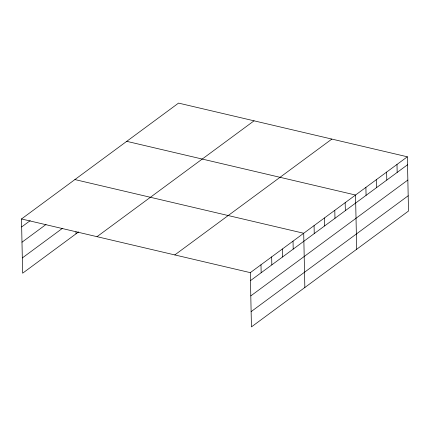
<?xml version="1.0" encoding="UTF-8"?>
<svg xmlns="http://www.w3.org/2000/svg" width="430" height="430" viewBox="0 0 430 430"><rect width="100%" height="100%" fill="white"/><g stroke="black" fill="none" stroke-linecap="round" stroke-linejoin="round"><path stroke-width="0.64" d="M78.626 231.904L22.634 273.206L21.5 218.961L178.557 103.103L407.366 156.794L408.5 211.039L251.442 326.897L250.308 272.647L407.366 156.794M21.667 226.943L30.213 220.638M21.989 242.208L46.015 224.481M22.317 257.941L62.366 228.394M97.008 236.677L254.06 120.819M174.8 254.931L331.858 139.073M250.475 280.629L407.533 164.771M250.798 295.894L407.85 180.041M251.125 311.626L408.177 195.774M126.726 141.336L355.535 195.026L356.674 249.271M74.901 179.568L303.709 233.259L304.843 287.503M21.5 218.961L250.308 272.647M396.998 164.437L397.164 172.419M386.635 172.086L386.801 180.068M376.266 179.729L376.433 187.711M365.903 187.378L366.07 195.36M345.172 202.67L345.338 210.652M334.803 210.318L334.97 218.3M324.44 217.962L324.607 225.944M314.072 225.61L314.239 233.592M293.029 241.133L293.195 249.115M282.349 249.013L282.515 256.995M271.669 256.893L271.835 264.869M260.988 264.767L261.155 272.749M75.992 231.824L76.035 233.818"/></g></svg>
